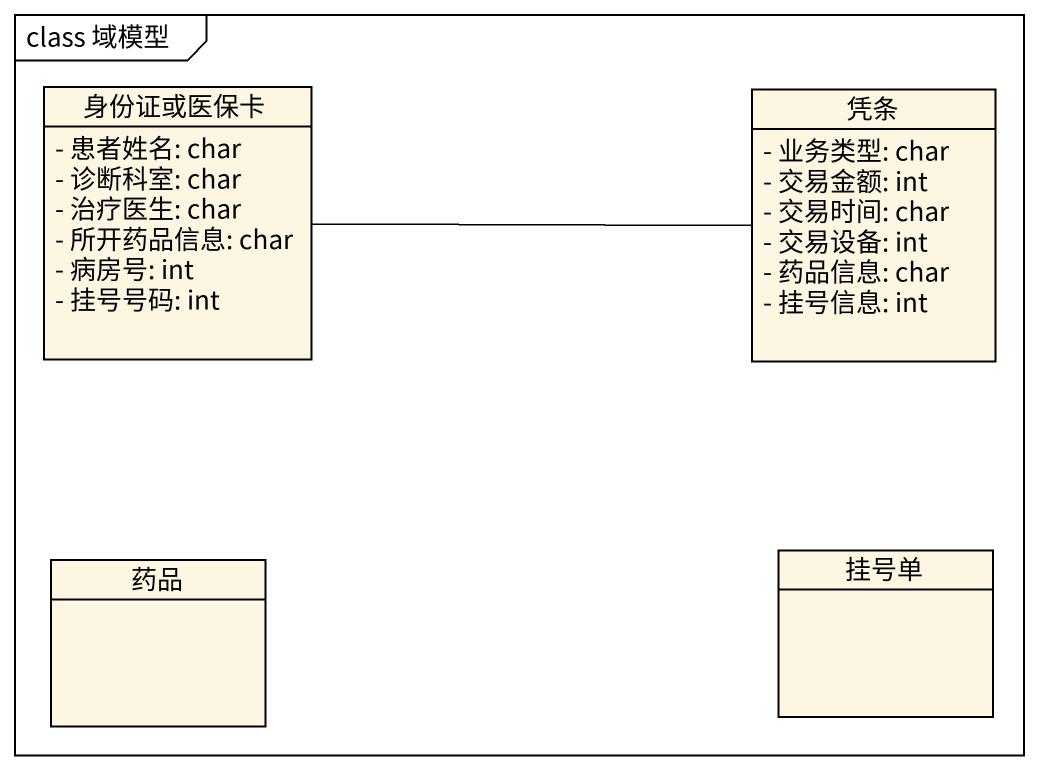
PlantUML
@startuml
mainframe class 域模型
hide circle
hide empty members
skinparam classAttributeIconSize 0
class 身份证或医保卡 {
  - 患者姓名: char
  - 诊断科室: char
  - 治疗医生: char
  - 所开药品信息: char
  - 病房号: int
  - 挂号号码: int
}
class 凭条 {
  - 业务类型: char
  - 交易金额: int
  - 交易时间: char
  - 交易设备: int
  - 药品信息: char
  - 挂号信息: int
}
class 药品
class 挂号单
身份证或医保卡 -right- 凭条
@enduml
